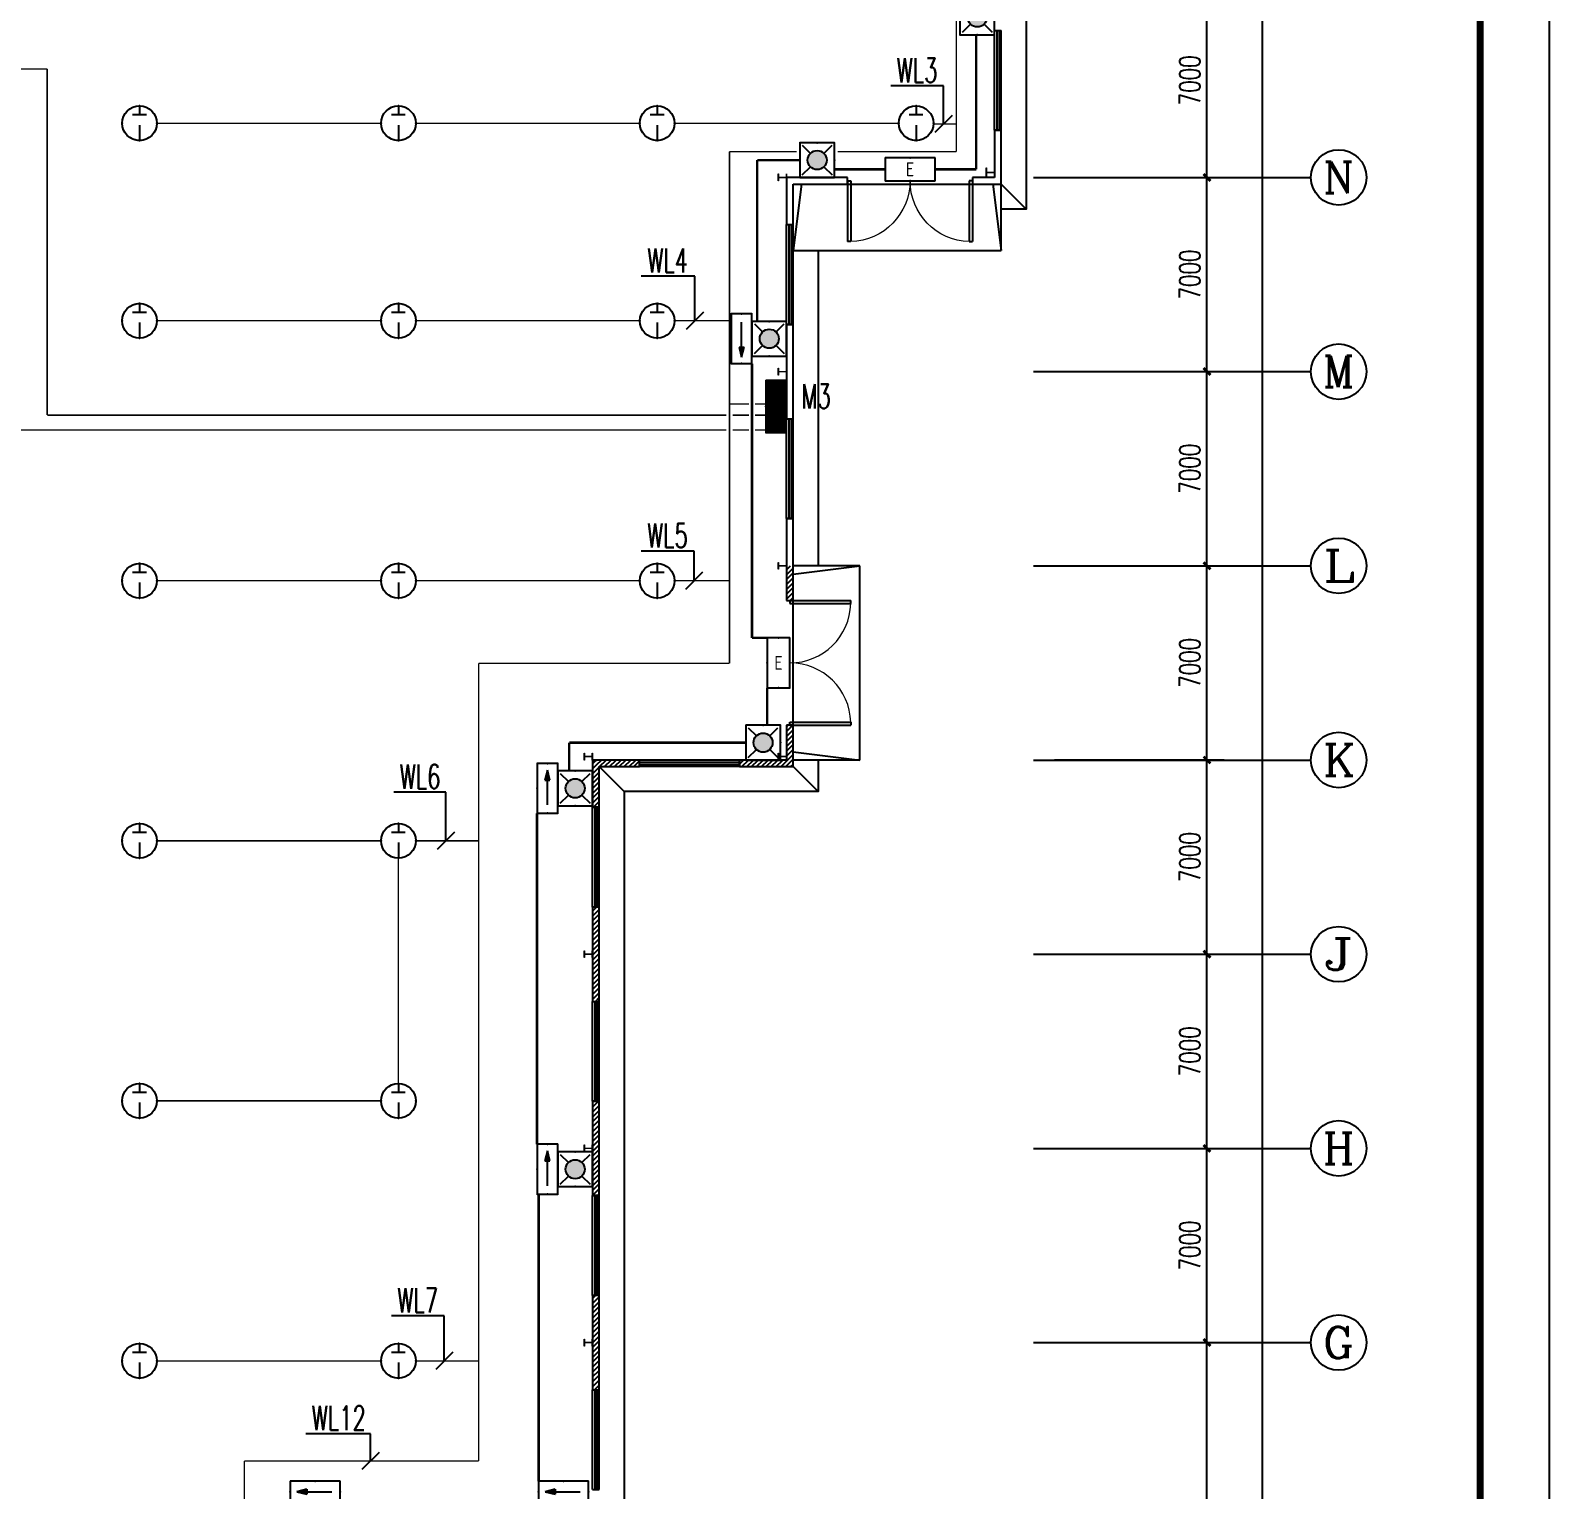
# Model space of a CAD drawing. Extents: x -496980 to 486425, y -292187 to -29437.
# Drawn here: x -45584 to 9196, y -226744 to -174144 of the extents above; entities that cross this region are included whole.
import ezdxf
from ezdxf.enums import TextEntityAlignment as Align

# ---------------------------------------------------------------- set-up
doc = ezdxf.new("R2010")
doc.units = 0
doc.header["$LTSCALE"] = 1000
doc.header["$MEASUREMENT"] = 0
doc.linetypes.add('CENTER2', pattern=[1.125, 0.75, -0.125, 0.125, -0.125])
for name, color, linetype in [('AXIS', 3, 'Continuous'), ('AXIS_TEXT', 7, 'Continuous'), ('DIM-照明', 3, 'Continuous'), ('EQUIP-照明', 3, 'Continuous'), ('EQUIP-箱柜', 3, 'Continuous'), ('PUB_HATCH', 8, 'Continuous'), ('PUB_TITLE', 4, 'Continuous'), ('STAIR', 2, 'Continuous'), ('TEL_TEXT', 7, 'Continuous'), ('WALL', 9, 'Continuous'), ('WINDOW', 4, 'Continuous'), ('WIRE-应急', 1, 'CENTER2'), ('WIRE-照明', 4, 'Continuous')]:
    doc.layers.add(name, color=color, linetype=linetype)
doc.layers.add('STXT_XG_THIN', color=2, linetype='Continuous', lineweight=0)
doc.styles.add('_TCH_AXIS', font='COMPLEX', dxfattribs={"bigfont": 'GBCBIG'})
doc.styles.add('_TCH_DIM_T3', font='SIMPLEX', dxfattribs={"width": 0.705882, "bigfont": 'GBCBIG'})
doc.styles.add('_TEL_ATTDEF', font='GBENOR', dxfattribs={"width": 0.8, "height": 3, "bigfont": 'GBCBIG'})
doc.styles.add('_TEL_DIM', font='SIMPLEX', dxfattribs={"width": 0.8, "height": 3.5, "bigfont": 'HZTXT'})
doc.styles.add('COMPLEX', font='COMPLEX')
doc.styles.add('hztxt', font='SIMPLEX', dxfattribs={"width": 0.8, "height": 3.5, "bigfont": 'HZTXT'})
doc.dimstyles.new('_TCH_ARCH&&250', dxfattribs={"dimtxt": 743.75, "dimasz": 250, "dimexe": 625, "dimexo": 750, "dimgap": 250, "dimtad": 1, "dimdec": 0, "dimzin": 0, "dimdsep": 46, "dimtxsty": '_TCH_DIM_T3', "dimblk": 'ARCHTICK', "dimcen": 0.09, "dimclrt": 7, "dimazin": 2, "dimtfac": 1, "dimtdec": 0, "dimtix": 1, "dimtmove": 2, "dimatfit": 3, "dimfxl": 0, "dimtolj": 1, "dimtzin": 0, "dimarcsym": 0})
pattern_1 = [(45, (0, 89.76), (-88.38838, 88.38838), [])]

# ---------------------------------------------------------------- blocks, each defined once
blk = doc.blocks.new('$equip$00002846')
for p, q in [((0, 0.5), (0, 0.25)), ((-0.2, 0.25), (0.2, 0.25)), ((0, -0.05), (0, -0.5))]:
    blk.add_line(p, q)
at = {"const_width": 0.04}
blk.add_lwpolyline([(0.5, 0, -1), (-0.5, 0, -1), (0.5, 0, -1.723757)], format="xyb", dxfattribs=at)
blk.add_circle((0, 0), 0.5)
for p in [(0, 0.5), (-0.5, 0), (0.5, 0), (0, -0.5)]:
    blk.add_point(p)
at = {"color": 7, "style": '_TEL_DIM', "flags": 1}
for tag in ['A', 'REMARK']:
    blk.add_attdef(tag, text='', height=0.00002, dxfattribs=at).set_placement((0, 0), align=Align.MIDDLE_CENTER)
blk = doc.blocks.new('*X30')
at = {"color": 0}
for p, q in [((-250, 33), (-83, 200)), ((-250, 68), (-118, 200)), ((-250, 104), (-154, 200)), ((-250, 139), (-189, 200)), ((-250, 174), (-224, 200)), ((-247, 0), (-47, 200)), ((-212, 0), (-12, 200)), ((-177, 0), (23, 200)), ((-141, 0), (59, 200)), ((-106, 0), (94, 200)), ((-71, 0), (129, 200)), ((-35, 0), (165, 200)), ((0, 0), (200, 200)), ((35, 0), (235, 200)), ((71, 0), (250, 179)), ((106, 0), (250, 144)), ((141, 0), (250, 109)), ((177, 0), (250, 73)), ((212, 0), (250, 38)), ((247, 0), (250, 3))]:
    blk.add_line(p, q, dxfattribs=at)
blk = doc.blocks.new('$equip$00002943')
for p, q in [((-0.75, 0.6), (-0.75, 0)), ((0.75, 0.6), (-0.75, 0.6)), ((0.75, 0), (0.75, 0.6)), ((-0.75, 0), (0.75, 0))]:
    blk.add_line(p, q)
for points, const_width in [([(-0.75, 0.3), (0.75, 0.3)], 0.6), ([(-0.75, 0.6), (-0.75, 0), (0.75, 0), (0.75, 0.6), (-0.75, 0.6), (-0.75, 0)], 0.04)]:
    blk.add_lwpolyline(points, dxfattribs=dict(const_width=const_width))
for p in [(0, 0.6), (-0.75, 0.3), (0, 0), (0.75, 0.3)]:
    blk.add_point(p)
at = {"xscale": 0.00300000000061118, "yscale": 0.00300000000061118, "zscale": 0.003}
blk.add_blockref('*X30', (0, 0), dxfattribs=at)
at = {"color": 7, "style": '_TEL_DIM', "flags": 1}
for tag in ['A', 'REMARK']:
    blk.add_attdef(tag, text='', height=0.00002, dxfattribs=at).set_placement((0, 0), align=Align.MIDDLE_CENTER)
blk = doc.blocks.new('$equip$00002534')
for p, q in [((-0.72, 0.66), (-0.72, 0)), ((0.72, 0.66), (-0.72, 0.66)), ((0.72, 0), (0.72, 0.66)), ((-0.72, 0), (0.72, 0))]:
    blk.add_line(p, q)
at = {"const_width": 0.04}
blk.add_lwpolyline([(-0.72, 0.66), (-0.72, 0), (0.72, 0), (0.72, 0.66), (-0.72, 0.66), (-0.72, 0)], dxfattribs=at)
for p in [(0, 0.66), (-0.72, 0.33), (0, 0), (0.72, 0.33)]:
    blk.add_point(p)
at = {"color": 7, "style": '_TEL_DIM'}
blk.add_attdef('$TEXT$', text='', height=0.4, dxfattribs=at).set_placement((0, 0.33), align=Align.MIDDLE_CENTER)
at = {"color": 7, "style": '_TEL_DIM', "flags": 1}
blk.add_attdef('A', text='', height=0.00002, dxfattribs=at).set_placement((0, 0), align=Align.MIDDLE_CENTER)
blk = doc.blocks.new('$equip$00002604')
blk.add_hatch(color=256).paths.add_polyline_path([(0.275, 0.5, 1), (-0.274, 0.5, 1)])
for p, q in [((-0.429, 0.929), (-0.194, 0.694)), ((0.194, 0.694), (0.429, 0.929)), ((-0.429, 0.071), (-0.194, 0.306)), ((0.194, 0.306), (0.429, 0.071))]:
    blk.add_line(p, q)
at = {"const_width": 0.04}
blk.add_lwpolyline([(-0.5, 1), (-0.5, 0), (0.5, 0), (0.5, 1), (-0.5, 1), (-0.5, 0)], dxfattribs=at)
blk.add_lwpolyline([(-0.5, 1), (-0.5, 0), (0.5, 0), (0.5, 1)], close=True)
blk.add_circle((0, 0.5), 0.275)
for p in [(0, 1), (-0.5, 0.5), (0.5, 0.5), (0, 0)]:
    blk.add_point(p)
at = {"color": 7, "style": '_TEL_DIM', "flags": 1}
blk.add_attdef('A', text='', height=0.000025, dxfattribs=at).set_placement((0, 0), align=Align.MIDDLE_CENTER)
blk = doc.blocks.new('$equip$00002541')
blk.add_hatch(color=256).paths.add_polyline_path([(-0.24, 0.372), (-0.528, 0.3), (-0.24, 0.228)])
for p, q in [((-0.72, 0.6), (-0.72, 0)), ((0.72, 0.6), (-0.72, 0.6)), ((0.72, 0), (0.72, 0.6)), ((-0.72, 0), (0.72, 0)), ((-0.24, 0.372), (-0.528, 0.3)), ((-0.528, 0.3), (-0.24, 0.228)), ((-0.24, 0.372), (-0.24, 0.228))]:
    blk.add_line(p, q)
at = {"color": 7}
blk.add_line((-0.48, 0.3), (0.48, 0.3), dxfattribs=at)
at = {"const_width": 0.04}
blk.add_lwpolyline([(-0.72, 0.6), (-0.72, 0), (0.72, 0), (0.72, 0.6), (-0.72, 0.6), (-0.72, 0)], dxfattribs=at)
for p in [(0, 0.6), (-0.72, 0.3), (0, 0), (0.72, 0.3)]:
    blk.add_point(p)
at = {"color": 7, "style": '_TEL_DIM', "flags": 1}
blk.add_attdef('A', text='', height=0.00002, dxfattribs=at).set_placement((0, 0), align=Align.MIDDLE_CENTER)
blk = doc.blocks.new('$equip$00002540')
blk.add_hatch(color=256).paths.add_polyline_path([(0.24, 0.372), (0.24, 0.228), (0.528, 0.3)])
for p, q in [((-0.72, 0.6), (-0.72, 0)), ((0.72, 0.6), (-0.72, 0.6)), ((0.72, 0), (0.72, 0.6)), ((-0.72, 0), (0.72, 0)), ((0.24, 0.372), (0.24, 0.228)), ((0.528, 0.3), (0.24, 0.372)), ((0.24, 0.228), (0.528, 0.3))]:
    blk.add_line(p, q)
at = {"color": 7}
blk.add_line((-0.48, 0.3), (0.48, 0.3), dxfattribs=at)
at = {"const_width": 0.04}
blk.add_lwpolyline([(-0.72, 0.6), (-0.72, 0), (0.72, 0), (0.72, 0.6), (-0.72, 0.6), (-0.72, 0)], dxfattribs=at)
for p in [(0, 0.6), (-0.72, 0.3), (0, 0), (0.72, 0.3)]:
    blk.add_point(p)
at = {"color": 7, "style": '_TEL_DIM', "flags": 1}
blk.add_attdef('A', text='', height=0.00002, dxfattribs=at).set_placement((0, 0), align=Align.MIDDLE_CENTER)
blk = doc.blocks.new('_ArchTick')
at = {"color": 0, "linetype": 'ByBlock', "const_width": 0.4}
blk.add_lwpolyline([(-0.5, -0.5), (0.5, 0.5)], dxfattribs=at)
blk = doc.blocks.new('*D382')
at = {"layer": 'AXIS', "color": 0, "lineweight": -2}
for p, q in [((-8658, -221444), (-2533, -221444)), ((-3158, -235444), (-3158, -221444)), ((-8658, -235444), (-2533, -235444))]:
    blk.add_line(p, q, dxfattribs=at)
at = {"layer": 'Defpoints', "color": 0}
for p in [(-9408, -221444), (-3158, -221444), (-9408, -235444)]:
    blk.add_point(p, dxfattribs=at)
at = {"layer": 'AXIS', "color": 0, "lineweight": -2, "xscale": 250, "yscale": 250, "zscale": 250}
for p, rotation in [((-3158, -221444), 90), ((-3158, -235444), 270)]:
    blk.add_blockref('_ArchTick', p, dxfattribs=dict(at, rotation=rotation))
at = {"layer": 'AXIS', "color": 7, "insert": (-3780, -228444), "char_height": 743.8, "attachment_point": 5, "rotation": 90, "style": '_TCH_DIM_T3'}
blk.add_mtext('\\A1;14000', dxfattribs=at)
blk = doc.blocks.new('*D383')
at = {"layer": 'AXIS', "color": 0, "lineweight": -2}
for p, q in [((-8658, -214444), (-2533, -214444)), ((-3158, -221444), (-3158, -214444)), ((-8658, -221444), (-2533, -221444))]:
    blk.add_line(p, q, dxfattribs=at)
at = {"layer": 'Defpoints', "color": 0}
for p in [(-9408, -214444), (-3158, -214444), (-9408, -221444)]:
    blk.add_point(p, dxfattribs=at)
at = {"layer": 'AXIS', "color": 0, "lineweight": -2, "xscale": 250, "yscale": 250, "zscale": 250}
for p, rotation in [((-3158, -214444), 90), ((-3158, -221444), 270)]:
    blk.add_blockref('_ArchTick', p, dxfattribs=dict(at, rotation=rotation))
at = {"layer": 'AXIS', "color": 7, "insert": (-3780, -217944), "char_height": 743.8, "attachment_point": 5, "rotation": 90, "style": '_TCH_DIM_T3'}
blk.add_mtext('\\A1;7000', dxfattribs=at)
blk = doc.blocks.new('*D384')
at = {"layer": 'AXIS', "color": 0, "lineweight": -2}
for p, q in [((-8658, -207444), (-2533, -207444)), ((-3158, -214444), (-3158, -207444)), ((-8658, -214444), (-2533, -214444))]:
    blk.add_line(p, q, dxfattribs=at)
at = {"layer": 'Defpoints', "color": 0}
for p in [(-9408, -207444), (-3158, -207444), (-9408, -214444)]:
    blk.add_point(p, dxfattribs=at)
at = {"layer": 'AXIS', "color": 0, "lineweight": -2, "xscale": 250, "yscale": 250, "zscale": 250}
for p, rotation in [((-3158, -207444), 90), ((-3158, -214444), 270)]:
    blk.add_blockref('_ArchTick', p, dxfattribs=dict(at, rotation=rotation))
at = {"layer": 'AXIS', "color": 7, "insert": (-3780, -210944), "char_height": 743.8, "attachment_point": 5, "rotation": 90, "style": '_TCH_DIM_T3'}
blk.add_mtext('\\A1;7000', dxfattribs=at)
blk = doc.blocks.new('*D385')
at = {"layer": 'AXIS', "color": 0, "lineweight": -2}
for p, q in [((-8658, -200444), (-2533, -200444)), ((-3158, -207444), (-3158, -200444)), ((-8658, -207444), (-2533, -207444))]:
    blk.add_line(p, q, dxfattribs=at)
at = {"layer": 'Defpoints', "color": 0}
for p in [(-9408, -200444), (-3158, -200444), (-9408, -207444)]:
    blk.add_point(p, dxfattribs=at)
at = {"layer": 'AXIS', "color": 0, "lineweight": -2, "xscale": 250, "yscale": 250, "zscale": 250}
for p, rotation in [((-3158, -200444), 90), ((-3158, -207444), 270)]:
    blk.add_blockref('_ArchTick', p, dxfattribs=dict(at, rotation=rotation))
at = {"layer": 'AXIS', "color": 7, "insert": (-3780, -203944), "char_height": 743.8, "attachment_point": 5, "rotation": 90, "style": '_TCH_DIM_T3'}
blk.add_mtext('\\A1;7000', dxfattribs=at)
blk = doc.blocks.new('*D386')
at = {"layer": 'AXIS', "color": 0, "lineweight": -2}
for p, q in [((-8658, -193444), (-2533, -193444)), ((-3158, -200444), (-3158, -193444)), ((-8658, -200444), (-2533, -200444))]:
    blk.add_line(p, q, dxfattribs=at)
at = {"layer": 'Defpoints', "color": 0}
for p in [(-9408, -193444), (-3158, -193444), (-9408, -200444)]:
    blk.add_point(p, dxfattribs=at)
at = {"layer": 'AXIS', "color": 0, "lineweight": -2, "xscale": 250, "yscale": 250, "zscale": 250}
for p, rotation in [((-3158, -193444), 90), ((-3158, -200444), 270)]:
    blk.add_blockref('_ArchTick', p, dxfattribs=dict(at, rotation=rotation))
at = {"layer": 'AXIS', "color": 7, "insert": (-3780, -196944), "char_height": 743.8, "attachment_point": 5, "rotation": 90, "style": '_TCH_DIM_T3'}
blk.add_mtext('\\A1;7000', dxfattribs=at)
blk = doc.blocks.new('*D387')
at = {"layer": 'AXIS', "color": 0, "lineweight": -2}
for p, q in [((-8658, -186444), (-2533, -186444)), ((-3158, -193444), (-3158, -186444)), ((-8658, -193444), (-2533, -193444))]:
    blk.add_line(p, q, dxfattribs=at)
at = {"layer": 'Defpoints', "color": 0}
for p in [(-9408, -186444), (-3158, -186444), (-9408, -193444)]:
    blk.add_point(p, dxfattribs=at)
at = {"layer": 'AXIS', "color": 0, "lineweight": -2, "xscale": 250, "yscale": 250, "zscale": 250}
for p, rotation in [((-3158, -186444), 90), ((-3158, -193444), 270)]:
    blk.add_blockref('_ArchTick', p, dxfattribs=dict(at, rotation=rotation))
at = {"layer": 'AXIS', "color": 7, "insert": (-3780, -189944), "char_height": 743.8, "attachment_point": 5, "rotation": 90, "style": '_TCH_DIM_T3'}
blk.add_mtext('\\A1;7000', dxfattribs=at)
blk = doc.blocks.new('*D388')
at = {"layer": 'AXIS', "color": 0, "lineweight": -2}
for p, q in [((-8658, -179444), (-2533, -179444)), ((-3158, -186444), (-3158, -179444)), ((-8658, -186444), (-2533, -186444))]:
    blk.add_line(p, q, dxfattribs=at)
at = {"layer": 'Defpoints', "color": 0}
for p in [(-9408, -179444), (-3158, -179444), (-9408, -186444)]:
    blk.add_point(p, dxfattribs=at)
at = {"layer": 'AXIS', "color": 0, "lineweight": -2, "xscale": 250, "yscale": 250, "zscale": 250}
for p, rotation in [((-3158, -179444), 90), ((-3158, -186444), 270)]:
    blk.add_blockref('_ArchTick', p, dxfattribs=dict(at, rotation=rotation))
at = {"layer": 'AXIS', "color": 7, "insert": (-3780, -182944), "char_height": 743.8, "attachment_point": 5, "rotation": 90, "style": '_TCH_DIM_T3'}
blk.add_mtext('\\A1;7000', dxfattribs=at)
blk = doc.blocks.new('*D389')
at = {"layer": 'AXIS', "color": 0, "lineweight": -2}
for p, q in [((-8658, -172444), (-2533, -172444)), ((-3158, -179444), (-3158, -172444)), ((-8658, -179444), (-2533, -179444))]:
    blk.add_line(p, q, dxfattribs=at)
at = {"layer": 'Defpoints', "color": 0}
for p in [(-9408, -172444), (-3158, -172444), (-9408, -179444)]:
    blk.add_point(p, dxfattribs=at)
at = {"layer": 'AXIS', "color": 0, "lineweight": -2, "xscale": 250, "yscale": 250, "zscale": 250}
for p, rotation in [((-3158, -172444), 90), ((-3158, -179444), 270)]:
    blk.add_blockref('_ArchTick', p, dxfattribs=dict(at, rotation=rotation))
at = {"layer": 'AXIS', "color": 7, "insert": (-3780, -175944), "char_height": 743.8, "attachment_point": 5, "rotation": 90, "style": '_TCH_DIM_T3'}
blk.add_mtext('\\A1;7000', dxfattribs=at)
blk = doc.blocks.new('*D407')
at = {"layer": 'AXIS', "color": 0, "lineweight": -2}
for p, q in [((-8658, -67204), (-533, -67204)), ((-1158, -249684), (-1158, -67204)), ((-8658, -249684), (-533, -249684))]:
    blk.add_line(p, q, dxfattribs=at)
at = {"layer": 'Defpoints', "color": 0}
for p in [(-9408, -67204), (-1158, -67204), (-9408, -249684)]:
    blk.add_point(p, dxfattribs=at)
at = {"layer": 'AXIS', "color": 0, "lineweight": -2, "xscale": 250, "yscale": 250, "zscale": 250}
for p, rotation in [((-1158, -67204), 90), ((-1158, -249684), 270)]:
    blk.add_blockref('_ArchTick', p, dxfattribs=dict(at, rotation=rotation))
at = {"layer": 'AXIS', "color": 7, "insert": (-1780, -158444), "char_height": 743.8, "attachment_point": 5, "rotation": 90, "style": '_TCH_DIM_T3'}
blk.add_mtext('\\A1;182480', dxfattribs=at)
blk = doc.blocks.new('$DorLib2D$00000002')
for p, q in [((-0.5, 0), (-0.5, 0.4875)), ((-0.475, 0.4875), (-0.5, 0.4875)), ((-0.475, 0), (-0.475, 0.4875)), ((0.475, 0), (0.475, 0.4875)), ((0.475, 0.4875), (0.5, 0.4875)), ((0.5, 0), (0.5, 0.4875)), ((-0.5, 0), (-0.475, 0)), ((0.5, 0), (0.475, 0))]:
    blk.add_line(p, q)
at = {"lineweight": 13}
for centre, start, end in [((-0.4875, 0), 0, 88.53072), ((0.4875, 0), 91.46928, 180)]:
    blk.add_arc(centre, 0.4875, start, end, dxfattribs=at)
blk = doc.blocks.new('$TCHSYS$WIN2D')
for p, q in [((-0.5, 0.5), (0.5, 0.5)), ((-0.5, 0.5), (-0.5, -0.5)), ((0.5, 0.5), (0.5, -0.5)), ((0.5, 0.167), (-0.5, 0.167)), ((0.5, -0.167), (-0.5, -0.167)), ((-0.5, -0.5), (0.5, -0.5))]:
    blk.add_line(p, q)
blk = doc.blocks.new('_AXISO')
blk.add_circle((0, 0), 0.5)
at = {"layer": 'AXIS_TEXT', "style": 'COMPLEX', "width": 1.041667}
blk.add_attdef('A', text='', height=0.56, dxfattribs=at).set_placement((-0.25, -0.28), (0.25, -0.28), align=Align.FIT)

msp = doc.modelspace()

# ---------------------------------------------------------------- hatches: boundary and pattern name
at = {"layer": 'PUB_HATCH'}
h = msp.add_hatch(dxfattribs=at)
h.set_pattern_fill('普通砖', color=256, scale=50, style=0)
h.set_pattern_definition(pattern_1)
h.paths.add_polyline_path([(-18315.2, -193452), (-18315.2, -194694.2), (-18075.2, -194694.2), (-18075.2, -193452), (-18155.2, -193446.8)])
h = msp.add_hatch(dxfattribs=at)
h.set_pattern_fill('普通砖', color=256, scale=50, style=0)
h.set_pattern_definition(pattern_1)
h.paths.add_polyline_path([(-18075.2, -200684.2), (-18075.2, -199194.2), (-18315.2, -199194.2), (-18315.2, -200444.2)])
h = msp.add_hatch(dxfattribs=at)
h.set_pattern_fill('普通砖', color=256, scale=50, style=0)
h.set_pattern_definition(pattern_1)
h.paths.add_polyline_path([(-25315.2, -200444.2), (-25315.2, -202144.2), (-25075.2, -202144.2), (-25075.2, -200684.2)])
h = msp.add_hatch(dxfattribs=at)
h.set_pattern_fill('普通砖', color=256, scale=50, style=0)
h.set_pattern_definition(pattern_1)
h.paths.add_polyline_path([(-25075.2, -200684.2), (-23615.2, -200684.2), (-23615.2, -200444.2), (-25315.2, -200444.2)])
h = msp.add_hatch(dxfattribs=at)
h.set_pattern_fill('普通砖', color=256, scale=50, style=0)
h.set_pattern_definition(pattern_1)
h.paths.add_polyline_path([(-18315.2, -200444.2), (-20015.2, -200444.2), (-20015.2, -200684.2), (-18075.2, -200684.2)])
h = msp.add_hatch(dxfattribs=at)
h.set_pattern_fill('普通砖', color=256, scale=50, style=0)
h.set_pattern_definition(pattern_1)
h.paths.add_polyline_path([(-25315.2, -205744.2), (-25315.2, -209144.2), (-25075.2, -209144.2), (-25075.2, -205744.2)])
h = msp.add_hatch(dxfattribs=at)
h.set_pattern_fill('普通砖', color=256, scale=50, style=0)
h.set_pattern_definition(pattern_1)
h.paths.add_polyline_path([(-25315.2, -212744.2), (-25315.2, -216144.2), (-25075.2, -216144.2), (-25075.2, -212744.2)])
h = msp.add_hatch(dxfattribs=at)
h.set_pattern_fill('普通砖', color=256, scale=50, style=0)
h.set_pattern_definition(pattern_1)
h.paths.add_polyline_path([(-25315.2, -219744.2), (-25315.2, -223144.2), (-25075.2, -223144.2), (-25075.2, -219744.2)])

# ---------------------------------------------------------------- linework, layer by layer
at = {"color": 2}
for p, q in [((-10575.2, -179684.2), (-9675.2, -180584.2)), ((-24175.2, -201584.2), (-25075.2, -200684.2)), ((-18075.2, -200684.2), (-17175.2, -201584.2))]:
    msp.add_line(p, q, dxfattribs=at)
for points in [[(-10575.2, -122544.2), (-9675.2, -122544.2), (-9675.2, -180584.2), (-10575.2, -180584.2)], [(-17175.2, -182084.2), (-17175.2, -193444.2)], [(-17175.2, -200444.2), (-17175.2, -201584.2), (-24175.2, -201584.2), (-24175.2, -229584.2), (-34175.2, -229584.2), (-34175.2, -234584.2), (-40175.2, -234584.2), (-40175.2, -248584.2), (-45175.2, -248584.2), (-45175.2, -250584.2), (-53315.2, -250584.2)]]:
    msp.add_lwpolyline(points, dxfattribs=at)
at = {"layer": 'AXIS'}
for p, q in [((-9408.5, -179444.2), (591.5, -179444.2)), ((-9408.5, -186444.2), (591.5, -186444.2)), ((-9408.5, -193444.2), (591.5, -193444.2)), ((-9408.5, -200444.2), (591.5, -200444.2)), ((-9408.5, -207444.2), (591.5, -207444.2)), ((-9408.5, -214444.2), (591.5, -214444.2)), ((-9408.5, -221444.2), (591.5, -221444.2))]:
    msp.add_line(p, q, dxfattribs=at)
at = {"layer": 'DIM-照明'}
for p, q in [((-12348.6, -177207.7), (-12967.4, -177826.4)), ((-21314.6, -184301.5), (-21933.4, -184920.2)), ((-21343.1, -193674.8), (-21961.9, -194293.6)), ((-30294.1, -203048.2), (-30912.9, -203666.9)), ((-30351.1, -221794.8), (-30969.9, -222413.6)), ((-33009.6, -225406.6), (-33628.4, -226025.4))]:
    msp.add_line(p, q, dxfattribs=at)
for points in [[(-12658, -176145), (-14562.2, -176145)], [(-12658, -177517), (-12658, -176145)], [(-21624, -183000.5), (-23554.8, -183000.5)], [(-21624, -184610.9), (-21624, -183000.5)], [(-21652.5, -192914), (-23556.7, -192914)], [(-21652.5, -193984.2), (-21652.5, -192914)], [(-30603.5, -201606.5), (-32481, -201606.5)], [(-30603.5, -203357.5), (-30603.5, -201606.5)], [(-30660.5, -220479.5), (-32564.7, -220479.5)], [(-30660.5, -222104.2), (-30660.5, -220479.5)], [(-33319, -224728.5), (-35649.8, -224728.5)], [(-33319, -225716), (-33319, -224728.5)]]:
    msp.add_lwpolyline(points, dxfattribs=at)
at = {"layer": 'PUB_TITLE'}
msp.add_lwpolyline([(-139303.5, -29436.9), (-139303.5, -292186.9), (9196.5, -292186.9), (9196.5, -29436.9)], close=True, dxfattribs=at)
at = {"layer": 'PUB_TITLE', "const_width": 250}
msp.add_lwpolyline([(-136803.5, -35686.9), (-136803.5, -289686.9), (6696.5, -289686.9), (6696.5, -35686.9)], close=True, dxfattribs=at)
at = {"layer": 'STAIR'}
for p, q in [((-18075.2, -182084.2), (-18075.2, -179684.2)), ((-18075.2, -179684.2), (-10575.2, -179684.2)), ((-17775.2, -179684.2), (-18075.2, -182084.2)), ((-10875.2, -179684.2), (-10575.2, -182084.2)), ((-10575.2, -182084.2), (-10575.2, -179684.2)), ((-18075.2, -182084.2), (-10575.2, -182084.2)), ((-15675.2, -193444.2), (-18075.2, -193444.2)), ((-18075.2, -200444.2), (-18075.2, -193444.2)), ((-18075.2, -193744.2), (-15675.2, -193444.2)), ((-15675.2, -200444.2), (-15675.2, -193444.2)), ((-18075.2, -200144.2), (-15675.2, -200444.2)), ((-15675.2, -200444.2), (-18075.2, -200444.2))]:
    msp.add_line(p, q, dxfattribs=at)
at = {"layer": 'STXT_XG_THIN', "color": 2}
for points in [[(-11115.3, -179438.4), (-11115.3, -179098.4), (-11105.1, -179098.4), (-11105.1, -179265.5), (-10825.5, -179265.5), (-10825.5, -179098.4), (-10815.3, -179098.4), (-10815.3, -179438.4), (-10825.5, -179438.4), (-10825.5, -179271.3), (-11105.1, -179271.3), (-11105.1, -179438.4), (-11115.3, -179438.4)], [(-18615.2, -179569.1), (-18615.2, -179319.1), (-18605, -179319.1), (-18605, -179441.2), (-18325.4, -179441.2), (-18325.4, -179319.1), (-18315.2, -179319.1), (-18315.2, -179569.1), (-18325.4, -179569.1), (-18325.4, -179447), (-18605, -179447), (-18605, -179569.1), (-18615.2, -179569.1)], [(-18615.2, -186569.1), (-18615.2, -186319.1), (-18605, -186319.1), (-18605, -186441.2), (-18325.4, -186441.2), (-18325.4, -186319.1), (-18315.2, -186319.1), (-18315.2, -186569.1), (-18325.4, -186569.1), (-18325.4, -186447), (-18605, -186447), (-18605, -186569.1), (-18615.2, -186569.1)], [(-18615.2, -193569.1), (-18615.2, -193319.1), (-18605, -193319.1), (-18605, -193441.2), (-18325.4, -193441.2), (-18325.4, -193319.1), (-18315.2, -193319.1), (-18315.2, -193569.1), (-18325.4, -193569.1), (-18325.4, -193447), (-18605, -193447), (-18605, -193569.1), (-18615.2, -193569.1)], [(-25615.2, -200444.2), (-25615.2, -200194.2), (-25605, -200194.2), (-25605, -200316.3), (-25325.4, -200316.3), (-25325.4, -200194.2), (-25315.2, -200194.2), (-25315.2, -200444.2), (-25325.4, -200444.2), (-25325.4, -200322.1), (-25605, -200322.1), (-25605, -200444.2), (-25615.2, -200444.2)], [(-18615.2, -200444.2), (-18615.2, -200194.2), (-18605, -200194.2), (-18605, -200316.3), (-18325.4, -200316.3), (-18325.4, -200194.2), (-18315.2, -200194.2), (-18315.2, -200444.2), (-18325.4, -200444.2), (-18325.4, -200322.1), (-18605, -200322.1), (-18605, -200444.2), (-18615.2, -200444.2)], [(-25615.2, -207569.2), (-25615.2, -207319.2), (-25605, -207319.2), (-25605, -207441.3), (-25325.4, -207441.3), (-25325.4, -207319.2), (-25315.2, -207319.2), (-25315.2, -207569.2), (-25325.4, -207569.2), (-25325.4, -207447.1), (-25605, -207447.1), (-25605, -207569.2), (-25615.2, -207569.2)], [(-25615.2, -214569.2), (-25615.2, -214319.2), (-25605, -214319.2), (-25605, -214441.3), (-25325.4, -214441.3), (-25325.4, -214319.2), (-25315.2, -214319.2), (-25315.2, -214569.2), (-25325.4, -214569.2), (-25325.4, -214447.1), (-25605, -214447.1), (-25605, -214569.2), (-25615.2, -214569.2)], [(-25615.2, -221569.2), (-25615.2, -221319.2), (-25605, -221319.2), (-25605, -221441.3), (-25325.4, -221441.3), (-25325.4, -221319.2), (-25315.2, -221319.2), (-25315.2, -221569.2), (-25325.4, -221569.2), (-25325.4, -221447.1), (-25605, -221447.1), (-25605, -221569.2), (-25615.2, -221569.2)]]:
    msp.add_lwpolyline(points, dxfattribs=at)
at = {"layer": 'WALL', "color": 5}
for p, q in [((-10575.2, -177744.2), (-10815.2, -177744.2)), ((-10815.2, -177744.2), (-10815.2, -179444.2)), ((-10575.2, -179684.2), (-10575.2, -177744.2)), ((-16115.2, -179444.2), (-18315.2, -179444.2)), ((-18315.2, -179444.2), (-18315.2, -181144.2)), ((-16115.2, -179684.2), (-16115.2, -179444.2)), ((-10815.2, -179444.2), (-11615.2, -179444.2)), ((-11615.2, -179444.2), (-11615.2, -179684.2)), ((-18075.2, -179684.2), (-16115.2, -179684.2)), ((-18075.2, -181144.2), (-18075.2, -179684.2)), ((-11615.2, -179684.2), (-10575.2, -179684.2)), ((-18315.2, -181144.2), (-18075.2, -181144.2)), ((-18075.2, -184744.2), (-18315.2, -184744.2)), ((-18315.2, -184744.2), (-18315.2, -188144.2)), ((-18075.2, -188144.2), (-18075.2, -184744.2)), ((-18315.2, -188144.2), (-18075.2, -188144.2)), ((-18075.2, -191744.2), (-18315.2, -191744.2)), ((-18315.2, -191744.2), (-18315.2, -193444.2)), ((-18075.2, -193444.2), (-18075.2, -191744.2)), ((-18315.2, -193452), (-18315.2, -194694.2)), ((-18075.2, -194694.2), (-18075.2, -193452)), ((-18315.2, -194694.2), (-18075.2, -194694.2)), ((-18075.2, -199194.2), (-18315.2, -199194.2)), ((-18315.2, -199194.2), (-18315.2, -200444.2)), ((-18075.2, -200684.2), (-18075.2, -199194.2)), ((-25315.2, -200444.2), (-25315.2, -202144.2)), ((-23615.2, -200444.2), (-25315.2, -200444.2)), ((-23615.2, -200684.2), (-23615.2, -200444.2)), ((-18315.2, -200444.2), (-20015.2, -200444.2)), ((-20015.2, -200444.2), (-20015.2, -200684.2)), ((-25075.2, -202144.2), (-25075.2, -200684.2)), ((-25075.2, -200684.2), (-23615.2, -200684.2)), ((-20015.2, -200684.2), (-18075.2, -200684.2)), ((-25315.2, -202144.2), (-25075.2, -202144.2)), ((-25315.2, -205744.2), (-25315.2, -209144.2)), ((-25075.2, -205744.2), (-25315.2, -205744.2)), ((-25075.2, -209144.2), (-25075.2, -205744.2)), ((-25315.2, -209144.2), (-25075.2, -209144.2)), ((-25315.2, -212744.2), (-25315.2, -216144.2)), ((-25075.2, -212744.2), (-25315.2, -212744.2)), ((-25075.2, -216144.2), (-25075.2, -212744.2)), ((-25315.2, -216144.2), (-25075.2, -216144.2)), ((-25315.2, -219744.2), (-25315.2, -223144.2)), ((-25075.2, -219744.2), (-25315.2, -219744.2)), ((-25075.2, -223144.2), (-25075.2, -219744.2)), ((-25315.2, -223144.2), (-25075.2, -223144.2))]:
    msp.add_line(p, q, dxfattribs=at)
at = {"layer": 'WIRE-应急', "linetype": 'CENTER2', "const_width": 87.5}
for points in [[(-11480.5, -179151.7), (-11480.5, -174302)], [(-19373.5, -178819.2), (-17840.1, -178819.2)], [(-19373.5, -184632.5), (-19373.5, -178819.2)], [(-16590.1, -179151.7), (-14765.2, -179151.7)], [(-12965.2, -179151.7), (-11480.5, -179151.7)], [(-19565.2, -196044.2), (-19565.2, -186157.5)], [(-19565.2, -196044.2), (-19020.2, -196044.2)], [(-19020.2, -199194.2), (-19020.2, -197844.2)], [(-26153.5, -199819.2), (-19790.2, -199819.2)], [(-26153.5, -200840.5), (-26153.5, -199819.2)], [(-27315.2, -214297.5), (-27315.2, -202365.5)], [(-27257.7, -226444.2), (-27257.7, -216097.5)]]:
    msp.add_lwpolyline(points, dxfattribs=at)
at = {"layer": 'WIRE-照明', "linetype": 'Continuous', "const_width": 50}
for points in [[(-12192.5, -178517), (-12192.5, -159178.7)], [(-46977.7, -175539), (-44978, -175539)], [(-44978, -188013.7), (-44978, -175539)], [(-32940.2, -177492), (-41023.5, -177492)], [(-23606.8, -177492), (-31690.2, -177492)], [(-14273.5, -177492), (-22356.8, -177492)], [(-13024, -177517), (-12192.5, -177517)], [(-20376, -187615.9), (-20376, -178517)], [(-20376, -178517), (-17952.6, -178517)], [(-16477.6, -178517), (-12192.5, -178517)], [(-32940.2, -184610.9), (-41023.5, -184610.9)], [(-23606.8, -184610.9), (-31690.2, -184610.9)], [(-22356.8, -184610.9), (-20376, -184610.9)], [(-20376, -196961.5), (-20376, -187615.9)], [(-20376, -187615.9), (-19677.7, -187615.9)], [(-19452.7, -187615.9), (-19065.2, -187615.9)], [(-44978, -188013.7), (-20488.5, -188013.7)], [(-20263.5, -188013.7), (-19677.7, -188013.7)], [(-19452.7, -188013.7), (-19065.2, -188013.7)], [(-46977.7, -188544), (-20488.5, -188544)], [(-20263.5, -188544), (-19677.7, -188544)], [(-19452.7, -188544), (-19065.2, -188544)], [(-32940.2, -193984.2), (-41023.5, -193984.2)], [(-23606.8, -193984.2), (-31690.2, -193984.2)], [(-22356.8, -193984.2), (-20376, -193984.2)], [(-29417, -196961.5), (-20376, -196961.5)], [(-29417, -222104.2), (-29417, -196961.5)], [(-32940.2, -203357.5), (-41023.5, -203357.5)], [(-31690.2, -203357.5), (-29417, -203357.5)], [(-32315.2, -212105.9), (-32315.2, -203982.5)], [(-32940.2, -212730.9), (-41023.5, -212730.9)], [(-32940.2, -222104.2), (-41023.5, -222104.2)], [(-31690.1, -222104.2), (-29417, -222104.2)], [(-29417, -225716), (-29417, -222104.2)], [(-37873.2, -225716), (-29417, -225716)], [(-37873.2, -230630.5), (-37873.2, -225716)]]:
    msp.add_lwpolyline(points, dxfattribs=at)

# ---------------------------------------------------------------- block references
at = {"layer": 'AXIS'}
ref = msp.add_blockref('_AXISO', (1591.5, -179444.2), dxfattribs=dict(at, xscale=2000, yscale=2000, zscale=2000))
ref.add_attrib('A', 'N', dxfattribs={"layer": 'AXIS_TEXT', "height": 1131.4, "style": '_TCH_AXIS', "width": 1.105263}).set_placement((1025.8, -180009.9), (2157.2, -180009.9), align=Align.FIT)
ref = msp.add_blockref('_AXISO', (1591.5, -186444.2), dxfattribs=dict(at, xscale=2000, yscale=2000, zscale=2000))
ref.add_attrib('A', 'M', dxfattribs={"layer": 'AXIS_TEXT', "height": 1131.4, "style": '_TCH_AXIS'}).set_placement((1025.8, -187009.9), (2157.2, -187009.9), align=Align.FIT)
ref = msp.add_blockref('_AXISO', (1591.5, -193444.2), dxfattribs=dict(at, xscale=2000, yscale=2000, zscale=2000))
ref.add_attrib('A', 'L', dxfattribs={"layer": 'AXIS_TEXT', "height": 1131.4, "style": '_TCH_AXIS', "width": 1.4}).set_placement((1025.8, -194009.9), (2157.2, -194009.9), align=Align.FIT)
ref = msp.add_blockref('_AXISO', (1591.5, -200444.2), dxfattribs=dict(at, xscale=2000, yscale=2000, zscale=2000))
ref.add_attrib('A', 'K', dxfattribs={"layer": 'AXIS_TEXT', "height": 1131.4, "style": '_TCH_AXIS', "width": 1.105263}).set_placement((1025.8, -201009.9), (2157.2, -201009.9), align=Align.FIT)
ref = msp.add_blockref('_AXISO', (1591.5, -207444.2), dxfattribs=dict(at, xscale=2000, yscale=2000, zscale=2000))
ref.add_attrib('A', 'J', dxfattribs={"layer": 'AXIS_TEXT', "height": 1131.4, "style": '_TCH_AXIS', "width": 1.909091}).set_placement((1025.8, -208009.9), (2157.2, -208009.9), align=Align.FIT)
ref = msp.add_blockref('_AXISO', (1591.5, -214444.2), dxfattribs=dict(at, xscale=2000, yscale=2000, zscale=2000))
ref.add_attrib('A', 'H', dxfattribs={"layer": 'AXIS_TEXT', "height": 1131.4, "style": '_TCH_AXIS', "width": 1.05}).set_placement((1025.8, -215009.9), (2157.2, -215009.9), align=Align.FIT)
ref = msp.add_blockref('_AXISO', (1591.5, -221444.2), dxfattribs=dict(at, xscale=2000, yscale=2000, zscale=2000))
ref.add_attrib('A', 'G', dxfattribs={"layer": 'AXIS_TEXT', "height": 1131.4, "style": '_TCH_AXIS', "width": 1.166667}).set_placement((1025.8, -222009.9), (2157.2, -222009.9), align=Align.FIT)
at = {"layer": 'EQUIP-照明', "xscale": 1250, "yscale": 1250, "zscale": 1250}
for name, p in [('$equip$00002604', (-11440.2, -174302)), ('$equip$00002846', (-41648.5, -177492)), ('$equip$00002846', (-32315.2, -177492)), ('$equip$00002846', (-22981.8, -177492)), ('$equip$00002846', (-13648.5, -177492)), ('$equip$00002604', (-17215.2, -179444.2)), ('$equip$00002846', (-41648.5, -184610.9)), ('$equip$00002846', (-32315.2, -184610.9)), ('$equip$00002846', (-22981.8, -184610.9)), ('$equip$00002604', (-18940.2, -185882.5)), ('$equip$00002846', (-41648.5, -193984.2)), ('$equip$00002846', (-32315.2, -193984.2)), ('$equip$00002846', (-22981.8, -193984.2)), ('$equip$00002604', (-19165.2, -200444.2)), ('$equip$00002604', (-25940.2, -202090.5)), ('$equip$00002846', (-41648.5, -203357.5)), ('$equip$00002846', (-32315.2, -203357.5)), ('$equip$00002846', (-41648.5, -212730.9)), ('$equip$00002846', (-32315.2, -212730.9)), ('$equip$00002604', (-25940.2, -215822.5)), ('$equip$00002846', (-41648.5, -222104.2)), ('$equip$00002846', (-32315.2, -222104.2)), ('$equip$00002541', (-35315.2, -227194.2)), ('$equip$00002541', (-26357.7, -227194.2))]:
    msp.add_blockref(name, p, dxfattribs=at)
at = {"layer": 'EQUIP-照明'}
ref = msp.add_blockref('$equip$00002534', (-13865.2, -179564.2), dxfattribs=dict(at, xscale=1250, yscale=1250, zscale=1250))
ref.add_attrib('$TEXT$', 'E', dxfattribs={"layer": '0', "color": 7, "height": 500, "style": '_TEL_ATTDEF'}).set_placement((-13865.2, -179151.7), align=Align.MIDDLE_CENTER)
at = {"layer": 'EQUIP-照明', "xscale": 1250, "yscale": 1250, "zscale": 1250, "rotation": 90}
for name, p in [('$equip$00002541', (-19565.2, -185257.5)), ('$equip$00002540', (-26565.2, -201465.5)), ('$equip$00002540', (-26565.2, -215197.5))]:
    msp.add_blockref(name, p, dxfattribs=at)
at = {"layer": 'EQUIP-照明'}
ref = msp.add_blockref('$equip$00002534', (-18195.2, -196944.2), dxfattribs=dict(at, xscale=1250, yscale=1250, zscale=1250, rotation=90))
ref.add_attrib('$TEXT$', 'E', dxfattribs={"layer": '0', "color": 7, "height": 500, "style": '_TEL_ATTDEF'}).set_placement((-18607.7, -196944.2), align=Align.MIDDLE_CENTER)
at = {"layer": 'EQUIP-箱柜', "xscale": 1250, "yscale": 1250, "zscale": 1250, "rotation": 90}
msp.add_blockref('$equip$00002943', (-18315.2, -187703), dxfattribs=at)
at = {"layer": 'WINDOW'}
for name, p, xscale, yscale, zscale, rotation in [('$TCHSYS$WIN2D', (-10695.2, -175944.2), 3600, 240, 3600, 90), ('$TCHSYS$WIN2D', (-18195.2, -182944.2), 3600, 240, 3600, 90), ('$TCHSYS$WIN2D', (-18195.2, -189944.2), 3600, 240, 3600, 90), ('$DorLib2D$00000002', (-18195.2, -196944.2), -4500, -4500, -4500, 90), ('$TCHSYS$WIN2D', (-21815.2, -200564.2), 3600, 240, 3600, 180), ('$TCHSYS$WIN2D', (-25195.2, -203944.2), -3600, 240, -3600, 270), ('$TCHSYS$WIN2D', (-25195.2, -210944.2), -3600, -240, -3600, 270), ('$TCHSYS$WIN2D', (-25195.2, -217944.2), -3600, 240, -3600, 270), ('$TCHSYS$WIN2D', (-25195.2, -224944.2), -3600, -240, -3600, 270)]:
    msp.add_blockref(name, p, dxfattribs=dict(at, xscale=xscale, yscale=yscale, zscale=zscale, rotation=rotation))
at = {"layer": 'WINDOW', "xscale": 4500, "yscale": -4500, "zscale": 4500}
msp.add_blockref('$DorLib2D$00000002', (-13865.2, -179564.2), dxfattribs=at)

# ---------------------------------------------------------------- texts
at = {"layer": 'DIM-照明', "color": 7, "style": '_TEL_DIM', "width": 0.64}
for s, p in [('WL3', (-14343.4, -176020)), ('WL4', (-23336.1, -182875.5)), ('WL5', (-23337.9, -192789)), ('WL6', (-32262.2, -201481.5)), ('WL7', (-32345.9, -220354.5)), ('WL12', (-35431.1, -224603.5))]:
    msp.add_text(s, height=875, dxfattribs=at).set_placement(p)
at = {"layer": 'TEL_TEXT', "style": 'hztxt', "width": 0.64}
msp.add_text('M3', height=875, dxfattribs=at).set_placement((-17780, -187771.5))

# ---------------------------------------------------------------- dimensions: what is measured, and where the dimension line sits
at = {"layer": 'AXIS'}
for p1, p2, distance, picture, middle in [((-9408.5, -249684.2), (-9408.5, -67204.2), -8250, '*D407', (-1780.4, -158444.2)), ((-9408.5, -179444.2), (-9408.5, -172444.2), -6250, '*D389', (-3780.4, -175944.2)), ((-9408.5, -186444.2), (-9408.5, -179444.2), -6250, '*D388', (-3780.4, -182944.2)), ((-9408.5, -193444.2), (-9408.5, -186444.2), -6250, '*D387', (-3780.4, -189944.2)), ((-9408.5, -200444.2), (-9408.5, -193444.2), -6250, '*D386', (-3780.4, -196944.2)), ((-9408.5, -207444.2), (-9408.5, -200444.2), -6250, '*D385', (-3780.4, -203944.2)), ((-9408.5, -214444.2), (-9408.5, -207444.2), -6250, '*D384', (-3780.4, -210944.2)), ((-9408.5, -221444.2), (-9408.5, -214444.2), -6250, '*D383', (-3780.4, -217944.2)), ((-9408.5, -235444.2), (-9408.5, -221444.2), -6250, '*D382', (-3780.4, -228444.2))]:
    dim = msp.add_aligned_dim(p1=p1, p2=p2, distance=distance, dimstyle='_TCH_ARCH&&250', dxfattribs=at)
    dim.commit()
    dim.dimension.update_dxf_attribs({"geometry": picture, "text_midpoint": middle})

doc.saveas('drawing.dxf')
